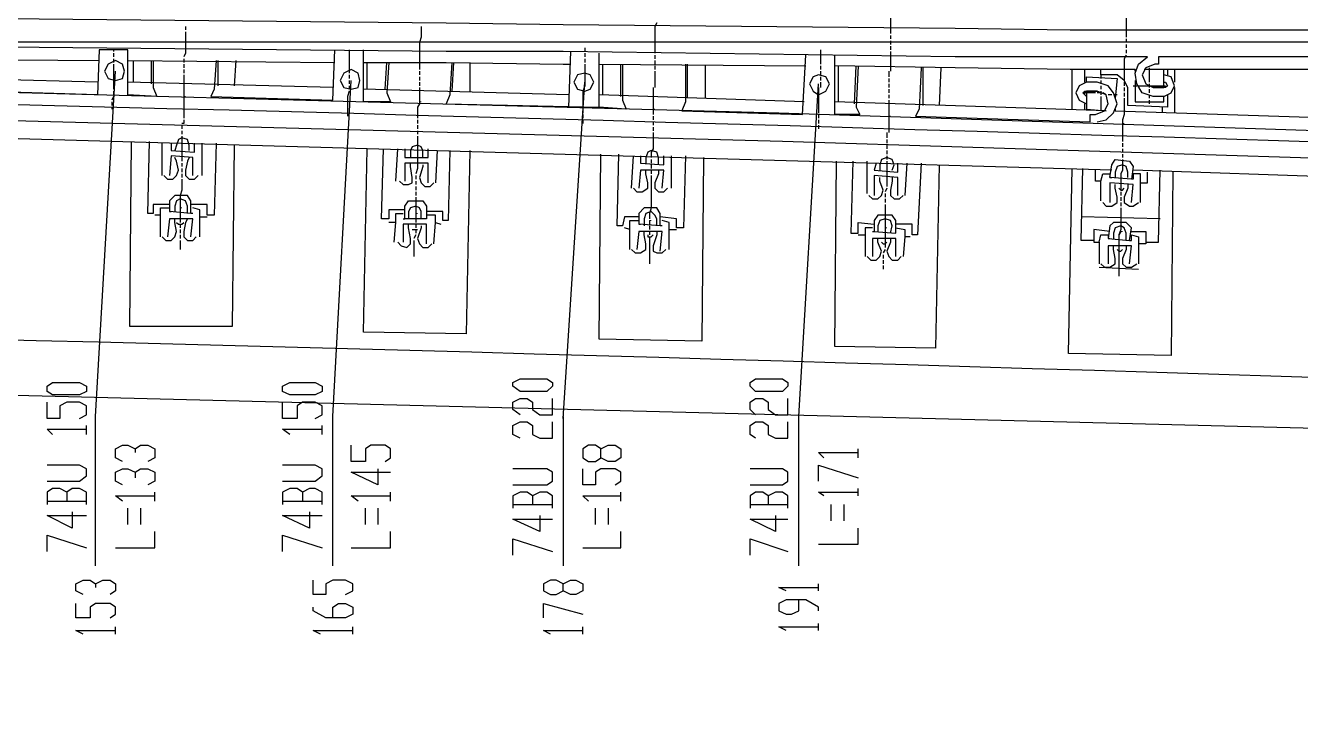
# Model space of a CAD drawing. Header units: millimetres. Extents: x -45 to 90, y -17 to 16.
# Drawn here: x 11.877 to 15.128, y -2.48 to -0.708 of the extents above; entities that cross this region are included whole.
import ezdxf

# ---------------------------------------------------------------- set-up
doc = ezdxf.new("R2010")
doc.units = ezdxf.units.MM
doc.layers.add('PDF_Geometry', color=7, linetype='Continuous')

msp = doc.modelspace()

# ---------------------------------------------------------------- linework, layer by layer
at = {"color": 2}
msp.add_line((0, -0.75), (53.4325, -0.75), dxfattribs=at)
at = {"color": 6}
msp.add_lwpolyline([(-0.0021, -1.3499), (23.64, -1.95), (23.7209, 1.35), (0.0002, 1.3501)], close=True, dxfattribs=at)
at = {"color": 2}
for radius in [500.8082, 500.0582, 499.3082]:
    msp.add_arc((-0.8299, -500.0575), radius, 85.235272, 89.904911, dxfattribs=at)
at = {"color": 5}
msp.add_arc((-0.8299, -500.0575), 498.7082, 85.235272, 89.904911, dxfattribs=at)
at = {"layer": 'PDF_Geometry', "lineweight": 25}
for points in [[(14.6875, -0.628), (14.6875, -0.6418), (14.6829, -0.6555), (14.6829, -0.6693), (14.6829, -0.683), (14.6829, -0.6968), (14.6829, -0.7105), (14.6829, -0.7243), (14.6829, -0.738)], [(8.2789, -0.6555), (12.9501, -0.7014), (13.2481, -0.706), (14.2474, -0.7151), (14.5408, -0.7197), (14.6875, -0.7197), (16.0903, -0.7197)], [(14.0824, -0.6739), (14.0824, -0.6876), (14.0824, -0.7014), (14.0824, -0.7151), (14.0824, -0.7289)], [(12.2854, -0.7105), (12.2854, -0.7197)], [(12.886, -0.7105), (12.886, -0.7243), (12.886, -0.738), (12.8814, -0.7518), (12.8814, -0.7655), (12.8814, -0.7791), (12.8814, -0.7931), (12.8814, -0.8068), (12.8814, -0.8206)], [(13.4865, -0.7014), (13.4819, -0.7105), (13.4819, -0.7151), (13.4819, -0.7243), (13.4819, -0.7289), (13.4819, -0.738), (13.4819, -0.7426), (13.4819, -0.7518), (13.4819, -0.7564), (13.4819, -0.7655), (13.4819, -0.7701), (13.4819, -0.7791)], [(-0.7472, -0.7197), (-0.8068, -0.7197), (2.1133, -0.7243), (5.0379, -0.7518), (7.958, -0.7931), (10.8781, -0.8526), (13.7982, -0.9306), (16.7183, -1.0268), (16.402, -1.0131), (16.4295, -1.0083), (16.4478, -0.9902), (16.4524, -0.9672), (16.4478, -0.9397), (16.4295, -0.9214), (16.4066, -0.9122), (16.3791, -0.9122), (16.3791, -0.8985), (16.4524, -0.9031), (16.4524, -0.9535)], [(14.7059, -0.8481), (14.7059, -0.9031), (14.7792, -0.9031), (14.7792, -0.8893), (14.7517, -0.8893), (14.7242, -0.8802), (14.7104, -0.8572), (14.7059, -0.8297), (14.715, -0.8068), (14.7379, -0.7885), (14.6875, -0.7885), (14.5408, -0.7885), (14.2474, -0.7885), (13.2481, -0.7747), (12.9501, -0.7747), (8.2789, -0.7289)], [(12.2854, -0.7243), (12.2854, -0.7335), (12.2854, -0.738), (12.2854, -0.7472), (12.2854, -0.7518), (12.2854, -0.761), (12.2854, -0.7655), (12.2854, -0.7747), (12.2854, -0.7791), (12.2809, -0.7885)], [(14.0824, -0.7335), (14.0824, -0.7426)], [(14.0824, -0.7472), (14.0824, -0.7564)], [(14.6829, -0.7426), (14.6829, -0.7518)], [(14.793, -0.7197), (15.2239, -0.7197)], [(12.2029, -0.7976), (12.2029, -0.8664), (12.2121, -0.8893), (12.1387, -0.8847), (12.1387, -0.7701), (12.0654, -0.7701), (12.0608, -0.8847), (11.7537, -0.8756), (11.7628, -0.8526), (11.7628, -0.7931)], [(12.1021, -0.7701), (12.1021, -0.7747)], [(12.1021, -0.7791), (12.1021, -0.7885)], [(12.3634, -0.7976), (12.3588, -0.871), (12.3496, -0.8893), (12.6613, -0.8985), (12.6659, -0.7701)], [(12.7026, -0.7701), (12.7026, -0.7747), (12.7026, -0.7791), (12.7026, -0.7885), (12.7026, -0.7931), (12.7026, -0.8022), (12.7026, -0.8068), (12.7026, -0.816), (12.7026, -0.8206), (12.7026, -0.8297)], [(12.8034, -0.8022), (12.7989, -0.8802), (12.808, -0.9031), (12.7393, -0.9031), (12.7393, -0.7701)], [(13.2664, -0.7747), (13.2619, -0.9168)], [(13.3031, -0.7655), (13.3031, -0.7747)], [(13.3031, -0.7791), (13.3031, -0.7885)], [(13.3994, -0.8068), (13.3994, -0.8985), (13.4085, -0.9214), (13.3398, -0.9168), (13.3398, -0.7791)], [(13.9036, -0.7701), (13.9036, -0.7791), (13.9036, -0.7931), (13.9036, -0.8068)], [(14.0824, -0.761), (14.0824, -0.7701)], [(14.0824, -0.7747), (14.0824, -0.7839), (14.0824, -0.7885), (14.0824, -0.7976), (14.0824, -0.8022), (14.0824, -0.8114), (14.0824, -0.816), (14.0824, -0.8251)], [(14.6829, -0.7564), (14.6829, -0.7655)], [(14.6829, -0.7701), (14.6829, -0.7791)], [(16.7733, -1.1002), (16.7183, -1.0956), (13.8074, -1.0039), (10.8965, -0.926), (7.9855, -0.8664), (5.0746, -0.8251), (2.1637, -0.7976), (-0.7472, -0.7885), (-0.8068, -0.7885)], [(11.5382, -0.7931), (12.0654, -0.7976)], [(12.1021, -0.7931), (12.1021, -0.8022)], [(12.1021, -0.8068), (12.1021, -0.816), (12.1021, -0.8206), (12.1021, -0.8297), (12.1021, -0.8343), (12.1021, -0.8435), (12.1021, -0.8481), (12.1021, -0.8572), (12.1021, -0.8618), (12.1021, -0.871)], [(12.1387, -0.7976), (12.6659, -0.8022)], [(12.1525, -0.8526), (12.1525, -0.7976)], [(12.1983, -0.8572), (12.1983, -0.7976)], [(12.2809, -0.7931), (12.2809, -0.8022)], [(12.2809, -0.8068), (12.2809, -0.816)], [(12.368, -0.7976), (12.368, -0.8618)], [(12.4138, -0.7976), (12.4092, -0.8618)], [(12.7393, -0.8022), (12.9501, -0.8022), (13.2481, -0.8068), (13.2664, -0.8068)], [(12.7484, -0.871), (12.7484, -0.8022)], [(12.7943, -0.871), (12.7989, -0.8022)], [(12.9639, -0.8022), (12.9593, -0.8847), (12.9501, -0.9077), (13.3398, -0.9168)], [(12.9685, -0.8022), (12.9639, -0.8756)], [(13.0097, -0.8022), (13.0097, -0.8756)], [(13.3031, -0.8068), (13.3031, -0.8206), (13.3031, -0.8343), (13.3031, -0.8481), (13.3031, -0.8618), (13.2985, -0.8756), (13.2985, -0.8893), (13.2985, -0.9031), (13.2985, -0.9168)], [(13.3031, -0.7931), (13.3031, -0.8022)], [(13.3398, -0.8068), (13.867, -0.8114)], [(13.349, -0.8847), (13.349, -0.8068)], [(13.3948, -0.8893), (13.3948, -0.8068)], [(13.4819, -0.7839), (13.4819, -0.7931)], [(13.4819, -0.7976), (13.4819, -0.8068)], [(13.4819, -0.8114), (13.4819, -0.8206)], [(13.5598, -0.8068), (13.5598, -0.9031), (13.5507, -0.926), (13.8578, -0.9352), (13.867, -0.7839)], [(13.5644, -0.8068), (13.5644, -0.8937)], [(13.6102, -0.8114), (13.6102, -0.8937)], [(13.9036, -0.8114), (13.9036, -0.8206)], [(13.9999, -0.8114), (13.9953, -0.9168), (14.0045, -0.9352), (13.9403, -0.9352), (13.9403, -0.7839)], [(14.7059, -0.8251), (14.7059, -0.8206), (14.6875, -0.8206), (14.5408, -0.8206), (14.2474, -0.816), (13.9403, -0.8114)], [(13.9495, -0.9031), (13.9495, -0.8114)], [(13.9907, -0.9077), (13.9953, -0.8114)], [(14.6829, -0.7839), (14.6783, -0.7931), (14.6783, -0.7976), (14.6783, -0.8068), (14.6783, -0.8114), (14.6783, -0.8206), (14.6783, -0.8251), (14.6783, -0.8343), (14.6783, -0.8389), (14.6783, -0.8481)], [(15.3064, -0.8481), (15.3064, -0.9031), (15.3797, -0.9031), (15.3797, -0.8893), (15.3522, -0.8893), (15.3247, -0.8802), (15.3064, -0.8572), (15.3018, -0.8297), (15.3155, -0.8068), (15.3339, -0.7885), (14.7654, -0.7885), (14.7654, -0.8068), (14.7563, -0.8068), (14.7334, -0.816), (14.7242, -0.8343), (14.7334, -0.8572), (14.7517, -0.8664)], [(14.6463, -1.0773), (11.6207, -0.9902), (8.5952, -0.926), (5.5697, -0.8756), (2.5442, -0.8481), (-0.4813, -0.8343)], [(12.0608, -0.8526), (11.5382, -0.8389)], [(12.0562, -2.0858), (12.0562, -1.7053), (12.1067, -0.8251)], [(12.2809, -0.8206), (12.2809, -0.8297)], [(12.2809, -0.8343), (12.2809, -0.8481), (12.2809, -0.8618), (12.2809, -0.8756), (12.2809, -0.8893), (12.2809, -0.9031), (12.2809, -0.9168), (12.2809, -0.9306), (12.2809, -0.9443)], [(12.7026, -0.8343), (12.7026, -0.8435)], [(12.8814, -0.8251), (12.8814, -0.8343)], [(12.8814, -0.8389), (12.8814, -0.8481)], [(13.4819, -0.8251), (13.4819, -0.8389), (13.4819, -0.8526), (13.4819, -0.8664)], [(13.9036, -0.8251), (13.9036, -0.8343)], [(13.9036, -0.8389), (13.9036, -0.8481)], [(14.0778, -0.8251), (14.0778, -0.8297), (14.0778, -0.8389)], [(14.0778, -0.8435), (14.0778, -0.8526)], [(14.1603, -0.816), (14.1558, -0.9214), (14.1466, -0.9397), (14.5913, -0.9535), (14.5913, -0.9352), (14.605, -0.9352), (14.6279, -0.926), (14.6371, -0.9077), (14.6325, -0.8847), (14.6096, -0.8756)], [(14.1649, -0.816), (14.1649, -0.9122)], [(14.2108, -0.816), (14.2062, -0.9122)], [(14.5454, -0.9214), (14.5454, -0.8206)], [(14.5775, -0.8526), (14.5775, -0.8206)], [(14.6096, -0.9535), (14.6325, -0.9489), (14.6508, -0.9306), (14.66, -0.9077), (14.6508, -0.8802), (14.6371, -0.8618), (14.6096, -0.8526), (14.5821, -0.8526), (14.5821, -0.8389), (14.66, -0.8435), (14.6554, -0.8937)], [(14.7884, -0.8847), (14.7884, -0.9168), (14.6875, -0.9122), (14.6875, -0.8664), (14.6783, -0.8481), (14.66, -0.8343), (14.6188, -0.8343), (14.6188, -0.8206)], [(14.6188, -0.8343), (14.6188, -0.8435)], [(15.3064, -0.8251), (15.3064, -0.8206), (14.7792, -0.8206), (14.7288, -0.8206)], [(14.7425, -0.8526), (14.7425, -0.8435), (14.7425, -0.8389), (14.7425, -0.8297), (14.7425, -0.8251), (14.7425, -0.816)], [(14.7792, -0.8526), (14.7838, -0.8526), (14.7884, -0.8618), (14.7838, -0.8664), (14.7792, -0.8664), (14.7517, -0.8664), (14.7792, -0.8664), (14.7792, -0.8206)], [(14.7792, -0.8893), (14.7975, -0.8802), (14.8067, -0.8618), (14.7975, -0.8389), (14.7792, -0.8343)], [(14.7884, -0.8206), (14.7884, -0.8343)], [(14.8067, -0.8206), (14.8067, -0.8526)], [(12.1021, -0.8756), (12.1021, -0.8847)], [(12.6613, -0.8664), (12.1387, -0.8526)], [(12.6613, -2.0858), (12.6613, -1.7053), (12.7072, -0.8481)], [(12.7026, -0.8756), (12.698, -0.8893), (12.698, -0.9031), (12.698, -0.9168), (12.698, -0.9306), (12.698, -0.9397)], [(12.7026, -0.8481), (12.7026, -0.8572)], [(12.7026, -0.8618), (12.7026, -0.871)], [(13.2619, -0.8847), (12.7393, -0.871)], [(12.8814, -0.8664), (12.8814, -0.8756), (12.8814, -0.8802), (12.8814, -0.8893), (12.8814, -0.8937), (12.8814, -0.9031), (12.8814, -0.9077), (12.8768, -0.9168), (12.8768, -0.9214), (12.8768, -0.9306), (12.8768, -0.9352), (12.8768, -0.9443)], [(12.8814, -0.8526), (12.8814, -0.8618)], [(13.2481, -1.7099), (13.3031, -0.8526)], [(13.4773, -0.8664), (13.4773, -0.8802), (13.4773, -0.8937), (13.4773, -0.9077), (13.4773, -0.9214), (13.4773, -0.9352)], [(13.8486, -2.0858), (13.8486, -1.7053), (13.899, -0.8572)], [(13.899, -0.8664), (13.899, -0.8756), (13.899, -0.8802), (13.899, -0.8893), (13.899, -0.8937), (13.899, -0.9031), (13.899, -0.9077), (13.899, -0.9168), (13.899, -0.9214), (13.899, -0.9306)], [(13.9036, -0.8526), (13.9036, -0.8618), (13.9036, -0.8664)], [(14.5821, -0.8893), (14.5775, -0.8847), (14.5729, -0.8802), (14.5775, -0.8756), (14.5821, -0.8756), (14.6096, -0.8756), (14.5821, -0.8756), (14.5821, -0.9214), (14.6325, -0.926), (13.9403, -0.9031)], [(14.0778, -0.8572), (14.0778, -0.8664)], [(14.0778, -0.871), (14.0778, -0.8802)], [(14.5821, -0.8526), (14.5637, -0.8618), (14.5546, -0.8802), (14.5637, -0.8985), (14.5821, -0.9077)], [(14.5775, -0.8847), (14.5775, -0.8756)], [(14.6188, -0.8481), (14.6188, -0.8572)], [(14.6188, -0.8618), (14.6188, -0.871)], [(14.6188, -0.8756), (14.6188, -0.8847)], [(14.6783, -0.8526), (14.6783, -0.8618)], [(14.6783, -0.8664), (14.6783, -0.8756)], [(14.7013, -0.8618), (14.7104, -0.8618)], [(14.715, -0.8618), (14.7288, -0.8618), (14.7425, -0.8618), (14.7563, -0.8618), (14.77, -0.8618), (14.7838, -0.8618)], [(14.7425, -0.8664), (14.7425, -0.8572)], [(14.7425, -0.8802), (14.7425, -0.871)], [(14.8067, -0.8664), (14.8067, -0.9306)], [(12.1021, -0.8893), (12.0975, -0.8985)], [(12.0975, -0.9031), (12.0975, -0.9122)], [(13.8624, -0.9031), (13.3398, -0.8847)], [(14.0778, -0.8847), (14.0778, -0.8937)], [(14.0778, -0.8985), (14.0778, -0.9122), (14.0778, -0.926), (14.0778, -0.9397), (14.0778, -0.9535), (14.0778, -0.9672), (14.0778, -0.981)], [(14.605, -0.8802), (14.5913, -0.8802), (14.5775, -0.8802)], [(14.5775, -0.9214), (14.5775, -0.9077)], [(14.6188, -0.8802), (14.6096, -0.8802)], [(14.6188, -0.8893), (14.6188, -0.8985), (14.6188, -0.9031), (14.6188, -0.9122), (14.6188, -0.9168), (14.6188, -0.926)], [(14.6325, -0.8847), (14.6233, -0.8802)], [(14.6463, -0.8847), (14.6371, -0.8847)], [(14.66, -0.8847), (14.6508, -0.8847)], [(14.6554, -0.9214), (14.6554, -0.926), (15.2284, -0.9443), (15.178, -0.9397), (15.1826, -0.8937), (15.2101, -0.8937), (15.1826, -0.8937), (15.1734, -0.8937), (15.1734, -0.8985), (15.1734, -0.9031), (15.1826, -0.9077)], [(14.6783, -0.8937), (14.6783, -0.9077), (14.6783, -0.9214), (14.6783, -0.9352), (14.6738, -0.9489), (14.6738, -0.9627), (14.6738, -0.9764), (14.6738, -0.9902), (14.6738, -1.0039)], [(14.6783, -0.8802), (14.6783, -0.8893)], [(14.7425, -0.8937), (14.7425, -0.8847)], [(14.7425, -0.9077), (14.7425, -0.8985)], [(12.0975, -0.9168), (12.0975, -0.9214)], [(13.2985, -0.9214), (13.2985, -0.9306)], [(13.2985, -0.9352), (13.2985, -0.9443)], [(13.4773, -0.9397), (13.4773, -0.9489)], [(13.899, -0.9352), (13.899, -0.9443)], [(14.7746, -0.9168), (14.7746, -0.9306)], [(12.2809, -0.9489), (12.2809, -0.9581), (12.2763, -0.9581)], [(12.2763, -0.9627), (12.2763, -0.9718)], [(12.8768, -0.9489), (12.8768, -0.9581)], [(12.8768, -0.9627), (12.8768, -0.9718)], [(13.2985, -0.9489), (13.2985, -0.9581)], [(13.4773, -0.9535), (13.4773, -0.9627)], [(13.4773, -0.9672), (13.4773, -0.9764)], [(13.899, -0.9489), (13.899, -0.9581)], [(13.899, -0.9627), (13.899, -0.9718)], [(12.4092, -1.0131), (12.4046, -1.4761), (12.1433, -1.4761), (12.1479, -1.0039)], [(12.2442, -1.1644), (12.2029, -1.1644), (12.2029, -1.1873), (12.1892, -1.1873), (12.1938, -1.0039)], [(12.2946, -1.0268), (12.2946, -1.0131), (12.29, -0.9993), (12.2763, -0.9948), (12.2671, -0.9993), (12.2625, -1.0131), (12.2579, -1.0268)], [(12.2763, -0.9764), (12.2763, -0.9856)], [(12.2763, -0.9902), (12.2763, -0.9993), (12.2763, -1.0039), (12.2763, -1.0131), (12.2763, -1.0177), (12.2763, -1.0268), (12.2763, -1.0314), (12.2763, -1.0406), (12.2763, -1.0452), (12.2763, -1.0543)], [(12.8768, -0.9902), (12.8768, -1.0039), (12.8768, -1.0177), (12.8768, -1.0314), (12.8768, -1.0452), (12.8768, -1.0589), (12.8768, -1.0727), (12.8722, -1.0864)], [(12.8768, -0.9764), (12.8768, -0.9856)], [(13.4773, -0.981), (13.4773, -0.9902), (13.4773, -0.9948), (13.4773, -1.0039), (13.4773, -1.0083), (13.4773, -1.0177), (13.4773, -1.0223), (13.4727, -1.0314), (13.4727, -1.036), (13.4727, -1.0452)], [(14.0732, -0.981), (14.0732, -0.9948)], [(14.0732, -0.9993), (14.0732, -1.0083)], [(12.2258, -1.091), (12.2258, -1.0083)], [(12.2488, -1.0083), (12.2488, -1.0268), (12.3084, -1.0314), (12.3084, -1.0083)], [(12.3634, -1.0083), (12.3588, -1.1919), (12.3404, -1.1919), (12.3404, -1.1644), (12.2992, -1.1644)], [(12.3267, -1.0083), (12.3267, -1.091)], [(13.0097, -1.0268), (13.0006, -1.4944), (12.7393, -1.4898), (12.7484, -1.0223)], [(12.8447, -1.1781), (12.8034, -1.1781), (12.8034, -1.201), (12.7851, -1.201), (12.7897, -1.0223)], [(12.8218, -1.1048), (12.8264, -1.0223)], [(12.8447, -1.0223), (12.8447, -1.0452), (12.9043, -1.0452), (12.9043, -1.0223)], [(12.8905, -1.0452), (12.8905, -1.0268), (12.886, -1.0177), (12.8768, -1.0131), (12.863, -1.0177), (12.8585, -1.0268), (12.8585, -1.0452)], [(12.9593, -1.0268), (12.9547, -1.2056), (12.941, -1.2056), (12.941, -1.1827), (12.8997, -1.1827)], [(12.9272, -1.0268), (12.9226, -1.1094)], [(13.6057, -1.0452), (13.6011, -1.5128), (13.3398, -1.5082), (13.3444, -1.036)], [(13.4406, -1.1965), (13.404, -1.1965), (13.3994, -1.2194), (13.3856, -1.2194), (13.3902, -1.036)], [(13.4911, -1.0635), (13.4911, -1.0452), (13.4865, -1.0314), (13.4727, -1.0268), (13.4636, -1.0314), (13.459, -1.0452), (13.459, -1.0589)], [(14.0732, -1.0131), (14.0732, -1.0223)], [(14.0732, -1.0268), (14.0732, -1.036)], [(14.6738, -1.0083), (14.6738, -1.0177)], [(14.6738, -1.0223), (14.6738, -1.0314)], [(14.6738, -1.036), (14.6738, -1.0452)], [(12.2304, -1.091), (12.2396, -1.1002), (12.2534, -1.1002), (12.2625, -1.091), (12.2671, -1.0773), (12.2625, -1.0543), (12.2579, -1.0452)], [(12.3038, -1.091), (12.3038, -1.0452), (12.2488, -1.0406), (12.2442, -1.091)], [(12.2763, -1.0589), (12.2763, -1.0681)], [(12.2946, -1.0452), (12.29, -1.0543), (12.2854, -1.0773), (12.2854, -1.091), (12.2946, -1.1002), (12.3084, -1.1002), (12.3175, -1.091)], [(12.8309, -1.1048), (12.8401, -1.1139), (12.8539, -1.1139), (12.863, -1.1094), (12.863, -1.0956), (12.8585, -1.0681), (12.8585, -1.0589)], [(12.9043, -1.1094), (12.9043, -1.0589), (12.8447, -1.0589), (12.8447, -1.1048)], [(12.8905, -1.0635), (12.8905, -1.0681), (12.8814, -1.0956), (12.886, -1.1094), (12.8951, -1.1185), (12.9089, -1.1185), (12.918, -1.1094)], [(13.4223, -1.1229), (13.4269, -1.0406)], [(13.4452, -1.0406), (13.4452, -1.0589), (13.5048, -1.0635), (13.5048, -1.0406)], [(13.4727, -1.0498), (13.4727, -1.0589)], [(13.4727, -1.0635), (13.4727, -1.0727)], [(13.5598, -1.0406), (13.5552, -1.224), (13.5369, -1.224), (13.5369, -1.201), (13.4956, -1.1965)], [(13.5232, -1.0406), (13.5232, -1.1229)], [(14.2062, -1.0635), (14.197, -1.5311), (13.9403, -1.5265), (13.9449, -1.0543)], [(13.9861, -1.0543), (13.9816, -1.2375), (13.9999, -1.2375), (13.9999, -1.2102), (14.0412, -1.2148)], [(14.0228, -1.1369), (14.0228, -1.0543)], [(14.0457, -1.0589), (14.0412, -1.0773), (14.1008, -1.0819), (14.1008, -1.0589)], [(14.087, -1.0773), (14.0916, -1.0635), (14.087, -1.0498), (14.0732, -1.0452), (14.0595, -1.0498), (14.0549, -1.0635), (14.0549, -1.0773)], [(14.0732, -1.0406), (14.0732, -1.0498)], [(14.0732, -1.0543), (14.0732, -1.0635), (14.0732, -1.0681), (14.0732, -1.0773), (14.0732, -1.0819), (14.0732, -1.091), (14.0732, -1.0956), (14.0732, -1.1048), (14.0732, -1.1094), (14.0732, -1.1185)], [(14.1603, -1.0589), (14.1512, -1.2423), (14.1374, -1.2423), (14.1374, -1.2148), (14.0962, -1.2148)], [(14.1237, -1.0589), (14.1191, -1.1414)], [(14.7196, -1.1094), (14.7196, -1.0864), (14.7013, -1.0864), (14.7013, -1.1002), (14.6967, -1.1002), (14.6417, -1.0956), (14.6463, -1.0635), (14.6554, -1.0498), (14.6921, -1.0543), (14.7013, -1.0681), (14.6967, -1.1002)], [(14.6875, -1.0956), (14.6875, -1.0819), (14.6829, -1.0681), (14.6738, -1.0635), (14.66, -1.0681), (14.6554, -1.0819), (14.6554, -1.0956)], [(14.6738, -1.0498), (14.6738, -1.0589), (14.6738, -1.0635), (14.6738, -1.0727), (14.6738, -1.0773), (14.6692, -1.0864), (14.6692, -1.091), (14.6692, -1.1002), (14.6692, -1.1048), (14.6692, -1.1139), (14.6692, -1.1185), (14.6692, -1.1277)], [(12.2763, -1.1002), (12.2763, -1.1139), (12.2763, -1.1277), (12.2717, -1.1414), (12.2717, -1.1552), (12.2717, -1.169), (12.2717, -1.1827), (12.2717, -1.1965), (12.2717, -1.2102)], [(12.2763, -1.0727), (12.2763, -1.0819)], [(12.2763, -1.0864), (12.2763, -1.0956)], [(12.8722, -1.091), (12.8722, -1.1002)], [(12.8722, -1.1048), (12.8722, -1.1139)], [(13.4269, -1.1229), (13.4361, -1.1323), (13.4498, -1.1323), (13.4636, -1.1229), (13.4636, -1.1094), (13.459, -1.0864), (13.459, -1.0773)], [(13.5002, -1.1229), (13.5048, -1.0773), (13.4452, -1.0773), (13.4406, -1.1229)], [(13.4727, -1.091), (13.4727, -1.1048), (13.4727, -1.1185), (13.4727, -1.1323), (13.4727, -1.146), (13.4727, -1.1598), (13.4727, -1.1735), (13.4681, -1.1873), (13.4681, -1.201)], [(13.4727, -1.0773), (13.4727, -1.0864)], [(13.4911, -1.0773), (13.4911, -1.0864), (13.4819, -1.1094), (13.4819, -1.1229), (13.4911, -1.1323), (13.5048, -1.1323), (13.514, -1.1229)], [(14.0274, -1.1414), (14.0366, -1.1506), (14.0503, -1.1506), (14.0595, -1.1414), (14.0641, -1.1277), (14.0549, -1.1048), (14.0549, -1.0956)], [(14.1008, -1.1414), (14.1008, -1.0956), (14.0412, -1.091), (14.0412, -1.1414)], [(14.087, -1.0956), (14.087, -1.1048), (14.0824, -1.1277), (14.0824, -1.1414), (14.0916, -1.1506), (14.1053, -1.1506), (14.1145, -1.1414)], [(14.8021, -1.0819), (14.7975, -1.5494), (14.5362, -1.5448), (14.5454, -1.0727)], [(14.6417, -1.2331), (14.6004, -1.2285), (14.6004, -1.256), (14.5683, -1.256), (14.5729, -1.0727)], [(14.6188, -1.1552), (14.6188, -1.1048), (14.605, -1.1048), (14.605, -1.0773)], [(14.6188, -1.1048), (14.6233, -1.0864), (14.6417, -1.0864), (14.6417, -1.0956), (14.6463, -1.0956)], [(14.6967, -1.2331), (14.7334, -1.2331), (14.7334, -1.2606), (14.7654, -1.2606), (14.77, -1.0773)], [(15.2422, -1.0956), (14.7013, -1.0773)], [(14.7196, -1.1598), (14.7196, -1.1094), (14.7379, -1.1094), (14.7379, -1.0819)], [(12.8722, -1.1185), (12.8722, -1.1277)], [(12.8722, -1.1323), (12.8722, -1.1414)], [(14.0732, -1.1229), (14.0687, -1.1323)], [(14.0687, -1.1369), (14.0687, -1.146)], [(14.6233, -1.1598), (14.6325, -1.169), (14.6463, -1.169), (14.66, -1.1598), (14.66, -1.146), (14.6554, -1.1229), (14.6554, -1.1139)], [(14.6967, -1.1598), (14.7013, -1.1139), (14.6417, -1.1094), (14.6417, -1.1598)], [(14.6646, -1.1229), (14.6692, -1.1277), (14.6738, -1.1277), (14.6783, -1.1229)], [(14.6692, -1.1323), (14.6692, -1.1414)], [(14.6875, -1.1139), (14.6875, -1.1229), (14.6783, -1.146), (14.6783, -1.1598), (14.6921, -1.169), (14.7013, -1.169), (14.715, -1.1598)], [(12.2992, -1.1873), (12.2992, -1.1552), (12.29, -1.1414), (12.2579, -1.1414), (12.2442, -1.1552), (12.2442, -1.1827), (12.2488, -1.1827)], [(12.29, -1.1873), (12.29, -1.169), (12.2854, -1.1552), (12.2717, -1.1506), (12.2625, -1.1552), (12.2579, -1.169), (12.2579, -1.1827)], [(12.8401, -1.201), (12.8447, -1.201), (12.8447, -1.169), (12.8539, -1.1552), (12.8905, -1.1552), (12.8997, -1.169), (12.8997, -1.201), (12.8447, -1.201)], [(12.886, -1.201), (12.886, -1.1827), (12.8814, -1.1735), (12.8722, -1.169), (12.8585, -1.1735), (12.8539, -1.1827), (12.8539, -1.201)], [(12.8722, -1.146), (12.8722, -1.1552), (12.8722, -1.1598), (12.8722, -1.169), (12.8722, -1.1735), (12.8722, -1.1827), (12.8722, -1.1873), (12.8722, -1.1965), (12.8722, -1.201), (12.8722, -1.2102)], [(14.0687, -1.1506), (14.0687, -1.1598)], [(14.0687, -1.1644), (14.0687, -1.1781), (14.0687, -1.1919), (14.0687, -1.2056), (14.0687, -1.2194), (14.0687, -1.2331), (14.0687, -1.2469), (14.0687, -1.2606), (14.0687, -1.2744)], [(14.6692, -1.146), (14.6692, -1.1552)], [(14.6692, -1.1598), (14.6692, -1.169)], [(12.2213, -1.2469), (12.2213, -1.1919), (12.2075, -1.1919)], [(12.2213, -1.1919), (12.2213, -1.1735), (12.2442, -1.1735)], [(12.2258, -1.2469), (12.235, -1.256), (12.2488, -1.256), (12.2579, -1.2469), (12.2625, -1.2331), (12.2579, -1.2102), (12.2579, -1.201)], [(12.2992, -1.2469), (12.3038, -1.201), (12.2442, -1.201), (12.2396, -1.2469)], [(12.3038, -1.1873), (12.2992, -1.1873), (12.2442, -1.1827)], [(12.29, -1.201), (12.2854, -1.2102), (12.2809, -1.2331), (12.2809, -1.2469), (12.29, -1.256), (12.3038, -1.256), (12.3129, -1.2469)], [(12.3221, -1.1965), (12.3221, -1.1781), (12.3038, -1.1735)], [(12.3221, -1.2469), (12.3221, -1.1965), (12.3404, -1.1965)], [(12.8218, -1.2102), (12.8218, -1.1873), (12.8401, -1.1873)], [(12.9226, -1.2102), (12.9226, -1.1919), (12.8997, -1.1919)], [(13.4956, -1.2194), (13.4956, -1.1873), (13.4865, -1.1735), (13.4544, -1.1735), (13.4406, -1.1873), (13.4406, -1.2148), (13.4452, -1.2148)], [(13.4865, -1.2194), (13.4865, -1.201), (13.4819, -1.1919), (13.4727, -1.1827), (13.459, -1.1873), (13.4544, -1.201), (13.4544, -1.2194)], [(14.0824, -1.2375), (14.087, -1.2194), (14.0824, -1.2056), (14.0687, -1.201), (14.0549, -1.2056), (14.0503, -1.2194), (14.0503, -1.2331)], [(14.77, -1.201), (14.5683, -1.1965)], [(14.6692, -1.1735), (14.6692, -1.1873), (14.6692, -1.201), (14.6692, -1.2148), (14.6692, -1.2285), (14.6646, -1.2423), (14.6646, -1.256), (14.6646, -1.2698), (14.6646, -1.2836)], [(12.2625, -1.2102), (12.2671, -1.2148), (12.2763, -1.2148), (12.2809, -1.2102)], [(12.2717, -1.2148), (12.2717, -1.224)], [(12.2717, -1.2285), (12.2717, -1.2375)], [(12.8172, -1.2606), (12.8218, -1.2102), (12.8034, -1.2102)], [(12.8264, -1.2606), (12.8355, -1.2698), (12.8493, -1.2744), (12.8585, -1.2652), (12.8585, -1.2515), (12.8539, -1.224), (12.8539, -1.2148)], [(12.8997, -1.2652), (12.8997, -1.2148), (12.8401, -1.2148), (12.8401, -1.2606)], [(12.863, -1.2285), (12.8676, -1.2285), (12.8722, -1.2285), (12.8768, -1.2285)], [(12.8722, -1.2148), (12.8722, -1.224)], [(12.8722, -1.2285), (12.8722, -1.2375)], [(12.886, -1.2194), (12.886, -1.224), (12.8768, -1.2515), (12.8814, -1.2652), (12.8905, -1.2744), (12.9043, -1.2744), (12.9135, -1.2652)], [(12.918, -1.2652), (12.9226, -1.2102), (12.9364, -1.2148)], [(13.4177, -1.279), (13.4177, -1.2285), (13.404, -1.224)], [(13.4177, -1.2285), (13.4177, -1.2056), (13.4406, -1.2056)], [(13.4223, -1.279), (13.4315, -1.2881), (13.4452, -1.2881), (13.459, -1.279), (13.459, -1.2652), (13.4544, -1.2423), (13.4544, -1.2331)], [(13.4956, -1.2836), (13.5002, -1.2331), (13.4406, -1.2331), (13.4361, -1.279)], [(13.5002, -1.2194), (13.4956, -1.2194), (13.4406, -1.2148)], [(13.4681, -1.2056), (13.4681, -1.2148)], [(13.4681, -1.2194), (13.4681, -1.2285)], [(13.4681, -1.2331), (13.4681, -1.2423)], [(13.4865, -1.2331), (13.4865, -1.2423), (13.4773, -1.2698), (13.4773, -1.2836), (13.4865, -1.2881), (13.5002, -1.2881), (13.5094, -1.279)], [(13.5186, -1.2285), (13.5186, -1.2102), (13.5002, -1.2056)], [(13.5186, -1.279), (13.5186, -1.2285), (13.5369, -1.2285)], [(14.0366, -1.224), (14.0182, -1.224), (14.0182, -1.2423)], [(14.0366, -1.2331), (14.0412, -1.2331)], [(14.0962, -1.224), (14.1191, -1.2285), (14.1191, -1.2469)], [(14.6004, -1.2331), (14.6004, -1.2606), (14.6142, -1.2606), (14.6142, -1.3156)], [(14.6921, -1.256), (14.6967, -1.224), (14.6829, -1.2102), (14.6508, -1.2102), (14.6417, -1.2194), (14.6371, -1.2515), (14.6921, -1.256), (14.6967, -1.256), (14.6967, -1.2423), (14.715, -1.2469), (14.715, -1.2652)], [(14.6829, -1.256), (14.6829, -1.2375), (14.6783, -1.224), (14.6692, -1.2194), (14.6554, -1.224), (14.6508, -1.2375), (14.6508, -1.2515)], [(14.6692, -1.2331), (14.6646, -1.2423)], [(12.2717, -1.2423), (12.2717, -1.2515)], [(12.2717, -1.256), (12.2717, -1.2652), (12.2717, -1.2698), (12.2717, -1.279)], [(12.8722, -1.2423), (12.8676, -1.2515)], [(12.8676, -1.256), (12.8676, -1.2698), (12.8676, -1.2836), (12.8676, -1.2973)], [(13.4636, -1.2423), (13.4636, -1.2469), (13.4727, -1.2469), (13.4773, -1.2423)], [(13.4681, -1.2469), (13.4681, -1.256), (13.4681, -1.2606), (13.4681, -1.2698), (13.4681, -1.2744), (13.4681, -1.2836), (13.4681, -1.2881), (13.4681, -1.2973), (13.4681, -1.3019), (13.4681, -1.3156)], [(13.9999, -1.2423), (14.0182, -1.2423), (14.0182, -1.2973)], [(14.0228, -1.2973), (14.032, -1.3065), (14.0457, -1.3065), (14.0549, -1.2973), (14.0595, -1.2836), (14.0503, -1.2606), (14.0503, -1.2515)], [(14.0962, -1.2973), (14.0962, -1.2515), (14.0366, -1.2515), (14.0366, -1.2973)], [(14.0595, -1.2606), (14.0641, -1.2652), (14.0687, -1.2652), (14.0732, -1.2606)], [(14.0824, -1.2515), (14.0824, -1.2606), (14.0732, -1.2836), (14.0778, -1.2973), (14.087, -1.3065), (14.1008, -1.3065), (14.1099, -1.2973)], [(14.1328, -1.2469), (14.1191, -1.2469), (14.1145, -1.2973)], [(14.6142, -1.2606), (14.6188, -1.2423), (14.6371, -1.2423), (14.6371, -1.2515), (14.6417, -1.2515)], [(14.6646, -1.2469), (14.6646, -1.2606), (14.6646, -1.2744), (14.6646, -1.2881), (14.6646, -1.3019), (14.6646, -1.3156), (14.6646, -1.3294), (14.6646, -1.3431)], [(14.7334, -1.2375), (14.7334, -1.2652), (14.715, -1.2652), (14.715, -1.3156)], [(14.0687, -1.279), (14.0641, -1.2881)], [(14.0641, -1.2927), (14.0641, -1.3019)], [(14.6188, -1.3156), (14.6279, -1.3248), (14.6417, -1.3248), (14.6554, -1.3156), (14.6554, -1.3019), (14.6508, -1.279), (14.6508, -1.2698)], [(14.6921, -1.3156), (14.6967, -1.2698), (14.6371, -1.2698), (14.6371, -1.3156)], [(14.66, -1.279), (14.6646, -1.2836), (14.6692, -1.2836), (14.6738, -1.279)], [(14.6646, -1.2881), (14.6646, -1.2973)], [(14.6829, -1.2698), (14.6829, -1.279), (14.6738, -1.3019), (14.6738, -1.3156), (14.6829, -1.3248), (14.6967, -1.3248), (14.7104, -1.3156)], [(14.0641, -1.3065), (14.0641, -1.3156)], [(14.0641, -1.3202), (14.0641, -1.3294)], [(14.6142, -1.3248), (14.715, -1.3294)], [(14.6646, -1.3019), (14.6646, -1.3111)], [(14.6646, -1.3156), (14.6646, -1.3248)], [(14.6646, -1.3294), (14.6646, -1.3386), (14.6646, -1.3431), (14.6646, -1.3477)], [(12.015, -1.7099), (12.0333, -1.7007), (12.0333, -1.6778), (12.015, -1.6686), (11.9829, -1.6686), (11.9646, -1.6778), (11.9646, -1.7099), (11.9325, -1.7099), (11.9325, -1.6686)], [(12.6155, -1.7099), (12.6338, -1.7007), (12.6338, -1.6778), (12.6155, -1.6686), (12.5834, -1.6686), (12.5697, -1.6778), (12.5697, -1.7099), (12.533, -1.7099), (12.533, -1.6686)], [(13.1381, -1.7007), (13.1197, -1.687), (13.1197, -1.6686), (13.1381, -1.6595), (13.1564, -1.6595), (13.1702, -1.6686), (13.1702, -1.687), (13.1885, -1.7007), (13.2206, -1.7007), (13.2206, -1.6595)], [(13.7386, -1.7007), (13.7249, -1.687), (13.7249, -1.6686), (13.7386, -1.6595), (13.7569, -1.6595), (13.7707, -1.6686), (13.7707, -1.687), (13.789, -1.7007), (13.8211, -1.7007), (13.8211, -1.6595)], [(13.1381, -1.7603), (13.1197, -1.7511), (13.1197, -1.7282), (13.1381, -1.719), (13.1564, -1.719), (13.1702, -1.7282), (13.1702, -1.7511), (13.1885, -1.7603), (13.2206, -1.7603), (13.2206, -1.719)], [(13.2481, -1.7053), (13.2481, -2.0858)], [(13.7386, -1.7603), (13.7249, -1.7511), (13.7249, -1.7282), (13.7386, -1.719), (13.7569, -1.719), (13.7707, -1.7282), (13.7707, -1.7511), (13.789, -1.7603), (13.8211, -1.7603), (13.8211, -1.719)], [(11.9462, -1.7511), (11.9325, -1.7374), (12.0333, -1.7374)], [(12.0333, -1.7511), (12.0333, -1.7282)], [(12.5513, -1.7511), (12.533, -1.7374), (12.6338, -1.7374)], [(12.6338, -1.7511), (12.6338, -1.7282)], [(12.125, -1.8199), (12.1067, -1.8105), (12.1067, -1.7878), (12.125, -1.7786), (12.1387, -1.7786), (12.1571, -1.7878), (12.1571, -1.797)], [(12.1571, -1.7878), (12.1708, -1.7786), (12.1892, -1.7786), (12.2075, -1.7878), (12.2075, -1.8105), (12.1892, -1.8199)], [(12.7943, -1.8199), (12.808, -1.8105), (12.808, -1.7878), (12.7943, -1.7786), (12.7576, -1.7786), (12.7439, -1.7878), (12.7439, -1.8199), (12.7072, -1.8199), (12.7072, -1.7786)], [(13.3444, -1.7878), (13.3627, -1.7786), (13.381, -1.7786), (13.3948, -1.7878), (13.3948, -1.8105), (13.381, -1.8199), (13.3627, -1.8199), (13.3444, -1.8105), (13.3444, -1.7878), (13.3306, -1.7786), (13.3123, -1.7786), (13.2985, -1.7878), (13.2985, -1.8105), (13.3123, -1.8199), (13.3306, -1.8199), (13.3444, -1.8105)], [(13.9128, -1.8105), (13.899, -1.797), (13.9999, -1.797)], [(13.9999, -1.8105), (13.9999, -1.7878)], [(11.9325, -1.8703), (12.015, -1.8703), (12.0333, -1.8566), (12.0333, -1.8382), (12.015, -1.8291), (11.9325, -1.8291)], [(12.125, -1.8795), (12.1067, -1.8703), (12.1067, -1.8474), (12.125, -1.8382), (12.1387, -1.8382), (12.1571, -1.8474), (12.1571, -1.8612)], [(12.1571, -1.8474), (12.1708, -1.8382), (12.1892, -1.8382), (12.2075, -1.8474), (12.2075, -1.8703), (12.1892, -1.8795)], [(12.533, -1.8703), (12.6155, -1.8703), (12.6338, -1.8566), (12.6338, -1.8382), (12.6155, -1.8291), (12.533, -1.8291)], [(12.7759, -1.8382), (12.7759, -1.8795), (12.7072, -1.8474), (12.808, -1.8474)], [(13.1197, -1.8795), (13.2068, -1.8795), (13.2206, -1.8703), (13.2206, -1.8474), (13.2068, -1.8382), (13.1197, -1.8382)], [(13.381, -1.8795), (13.3948, -1.8703), (13.3948, -1.8474), (13.381, -1.8382), (13.3444, -1.8382), (13.3306, -1.8474), (13.3306, -1.8795), (13.2985, -1.8795), (13.2985, -1.8382)], [(13.7249, -1.8795), (13.8074, -1.8795), (13.8211, -1.8703), (13.8211, -1.8474), (13.8074, -1.8382), (13.7249, -1.8382)], [(13.899, -1.8703), (13.899, -1.8291), (13.9999, -1.8612)], [(11.9829, -1.8978), (11.9646, -1.8887), (11.9462, -1.8887), (11.9325, -1.8978), (11.9325, -1.9299)], [(12.0333, -1.9299), (12.0333, -1.8978), (12.015, -1.8887), (11.9966, -1.8887), (11.9829, -1.8978), (11.9829, -1.9207)], [(12.125, -1.9207), (12.1067, -1.907), (12.2075, -1.907)], [(12.2075, -1.9207), (12.2075, -1.8978)], [(12.5834, -1.8978), (12.5697, -1.8887), (12.5513, -1.8887), (12.533, -1.8978), (12.533, -1.9299)], [(12.6338, -1.9299), (12.6338, -1.8978), (12.6155, -1.8887), (12.6017, -1.8887), (12.5834, -1.8978), (12.5834, -1.9207)], [(12.7255, -1.9207), (12.7072, -1.907), (12.808, -1.907)], [(12.808, -1.9207), (12.808, -1.8978)], [(13.1702, -1.907), (13.1564, -1.8978), (13.1381, -1.8978), (13.1197, -1.907), (13.1197, -1.9391)], [(13.2206, -1.9391), (13.2206, -1.907), (13.2068, -1.8978), (13.1885, -1.8978), (13.1702, -1.907), (13.1702, -1.9299)], [(13.3123, -1.9207), (13.2985, -1.907), (13.3948, -1.907)], [(13.3948, -1.9207), (13.3948, -1.8978)], [(13.7707, -1.907), (13.7569, -1.8978), (13.7386, -1.8978), (13.7249, -1.907), (13.7249, -1.9391)], [(13.8211, -1.9391), (13.8211, -1.907), (13.8074, -1.8978), (13.789, -1.8978), (13.7707, -1.907), (13.7707, -1.9299)], [(13.9128, -1.907), (13.899, -1.8978), (13.9999, -1.8978)], [(13.9999, -1.907), (13.9999, -1.8887)], [(11.9325, -1.9207), (12.0333, -1.9207)], [(11.9966, -1.9483), (11.9966, -1.9895), (11.9325, -1.9574), (12.0333, -1.9574)], [(12.1387, -1.9803), (12.1387, -1.9391)], [(12.1708, -1.9391), (12.1708, -1.9803)], [(12.533, -1.9207), (12.6338, -1.9207)], [(12.6017, -1.9483), (12.6017, -1.9895), (12.533, -1.9574), (12.6338, -1.9574)], [(12.7439, -1.9803), (12.7439, -1.9391)], [(12.7759, -1.9391), (12.7759, -1.9803)], [(13.1197, -1.9299), (13.2206, -1.9299)], [(13.3306, -1.9803), (13.3306, -1.9391)], [(13.3627, -1.9391), (13.3627, -1.9803)], [(13.7249, -1.9299), (13.8211, -1.9299)], [(13.9311, -1.9712), (13.9311, -1.9299)], [(13.9632, -1.9299), (13.9632, -1.9712)], [(13.1885, -1.9574), (13.1885, -1.9987), (13.1197, -1.9666), (13.2206, -1.9666)], [(13.789, -1.9574), (13.789, -1.9987), (13.7249, -1.9666), (13.8211, -1.9666)], [(11.9325, -2.0491), (11.9325, -2.0078), (12.0333, -2.0397)], [(12.1067, -2.0397), (12.2075, -2.0397), (12.2075, -1.9987)], [(12.533, -2.0491), (12.533, -2.0078), (12.6338, -2.0397)], [(12.7072, -2.0397), (12.808, -2.0397), (12.808, -1.9987)], [(13.2985, -2.0397), (13.3948, -2.0397), (13.3948, -1.9987)], [(13.899, -2.0308), (13.9999, -2.0308), (13.9999, -1.9895)], [(13.1197, -2.0583), (13.1197, -2.017), (13.2206, -2.0491)], [(13.7249, -2.0583), (13.7249, -2.017), (13.8211, -2.0491)], [(12.0241, -2.1591), (12.0058, -2.15), (12.0058, -2.1316), (12.0241, -2.1224), (12.0425, -2.1224), (12.0562, -2.1316), (12.0562, -2.1408)], [(12.0562, -2.1316), (12.0746, -2.1224), (12.0929, -2.1224), (12.1067, -2.1316), (12.1067, -2.15), (12.0929, -2.1591)], [(12.6934, -2.1591), (12.7118, -2.15), (12.7118, -2.1316), (12.6934, -2.1224), (12.6613, -2.1224), (12.643, -2.1316), (12.643, -2.1591), (12.6109, -2.1591), (12.6109, -2.1224)], [(13.2481, -2.1316), (13.2664, -2.1224), (13.2802, -2.1224), (13.2985, -2.1316), (13.2985, -2.15), (13.2802, -2.1591), (13.2664, -2.1591), (13.2481, -2.15), (13.2481, -2.1316), (13.2298, -2.1224), (13.216, -2.1224), (13.1977, -2.1316), (13.1977, -2.15), (13.216, -2.1591), (13.2298, -2.1591), (13.2481, -2.15)], [(13.8165, -2.15), (13.7982, -2.1408), (13.899, -2.1408)], [(13.899, -2.15), (13.899, -2.1316)], [(13.899, -2.2004), (13.899, -2.1912), (13.867, -2.1729), (13.8165, -2.1729), (13.7982, -2.182), (13.7982, -2.2004), (13.8165, -2.2095), (13.8303, -2.2095), (13.8486, -2.2004), (13.8486, -2.1729)], [(12.0929, -2.2187), (12.1067, -2.2095), (12.1067, -2.1912), (12.0929, -2.182), (12.0562, -2.182), (12.0425, -2.1912), (12.0425, -2.2187), (12.0058, -2.2187), (12.0058, -2.182)], [(12.6613, -2.2187), (12.6613, -2.1912), (12.6751, -2.182), (12.6934, -2.182), (12.7118, -2.1912), (12.7118, -2.2095), (12.6934, -2.2187), (12.643, -2.2187), (12.6109, -2.2004), (12.6109, -2.1912)], [(13.1977, -2.2187), (13.1977, -2.182), (13.2985, -2.2095)], [(12.1067, -2.26), (12.1067, -2.2416)], [(12.7118, -2.26), (12.7118, -2.2416)], [(13.2985, -2.26), (13.2985, -2.2416)], [(13.8165, -2.2508), (13.7982, -2.2416), (13.899, -2.2416)], [(13.899, -2.2508), (13.899, -2.2325)], [(12.0241, -2.26), (12.0058, -2.2508), (12.1067, -2.2508)], [(12.6292, -2.26), (12.6109, -2.2508), (12.7118, -2.2508)], [(13.216, -2.26), (13.1977, -2.2508), (13.2985, -2.2508)]]:
    msp.add_lwpolyline(points, dxfattribs=at)
for points in [[(12.1296, -0.8251), (12.125, -0.8068), (12.1067, -0.7976), (12.0883, -0.8068), (12.0792, -0.8251), (12.0883, -0.8435), (12.1067, -0.8481), (12.125, -0.8435)], [(12.7301, -0.8481), (12.7255, -0.8297), (12.7072, -0.8206), (12.6888, -0.8297), (12.6797, -0.8481), (12.6888, -0.8664), (12.7072, -0.871), (12.7255, -0.8664)], [(13.326, -0.8526), (13.3169, -0.8343), (13.3031, -0.8297), (13.2848, -0.8343), (13.2756, -0.8526), (13.2848, -0.871), (13.3031, -0.8756), (13.3169, -0.871)], [(13.9266, -0.8572), (13.9174, -0.8389), (13.899, -0.8343), (13.8853, -0.8389), (13.8761, -0.8572), (13.8853, -0.8756), (13.899, -0.8847), (13.9174, -0.8756)], [(14.0412, -1.2056), (14.0412, -1.2331), (14.0962, -1.2375), (14.0962, -1.2056), (14.087, -1.1919), (14.0503, -1.1919)], [(12.0333, -1.6411), (12.015, -1.6503), (11.9462, -1.6503), (11.9325, -1.6411), (11.9325, -1.6274), (11.9462, -1.6182), (12.015, -1.6182), (12.0333, -1.6274)], [(12.6338, -1.6411), (12.6155, -1.6503), (12.5513, -1.6503), (12.533, -1.6411), (12.533, -1.6274), (12.5513, -1.6182), (12.6155, -1.6182), (12.6338, -1.6274)], [(13.2206, -1.6274), (13.2068, -1.6411), (13.1381, -1.6411), (13.1197, -1.6274), (13.1197, -1.6182), (13.1381, -1.609), (13.2068, -1.609), (13.2206, -1.6182)], [(13.8211, -1.6274), (13.8074, -1.6411), (13.7386, -1.6411), (13.7249, -1.6274), (13.7249, -1.6182), (13.7386, -1.609), (13.8074, -1.609), (13.8211, -1.6182)]]:
    msp.add_lwpolyline(points, close=True, dxfattribs=at)
at = {"layer": 'PDF_Geometry', "lineweight": 9}
for points in [[(12.2809, -0.8893), (12.2854, -0.8893)], [(12.8814, -0.9031), (12.886, -0.9031)], [(13.4773, -0.9214), (13.4819, -0.9214)], [(14.0778, -0.9397), (14.0824, -0.9397)], [(14.6738, -0.9581), (14.6783, -0.9581)], [(12.2717, -1.1735), (12.2763, -1.1735)], [(12.8722, -1.1873), (12.8768, -1.1873)], [(13.4681, -1.2056), (13.4727, -1.2056)], [(14.0687, -1.224), (14.0732, -1.224)], [(14.6692, -1.2331), (14.6738, -1.2331)]]:
    msp.add_lwpolyline(points, dxfattribs=at)

doc.saveas('drawing.dxf')
